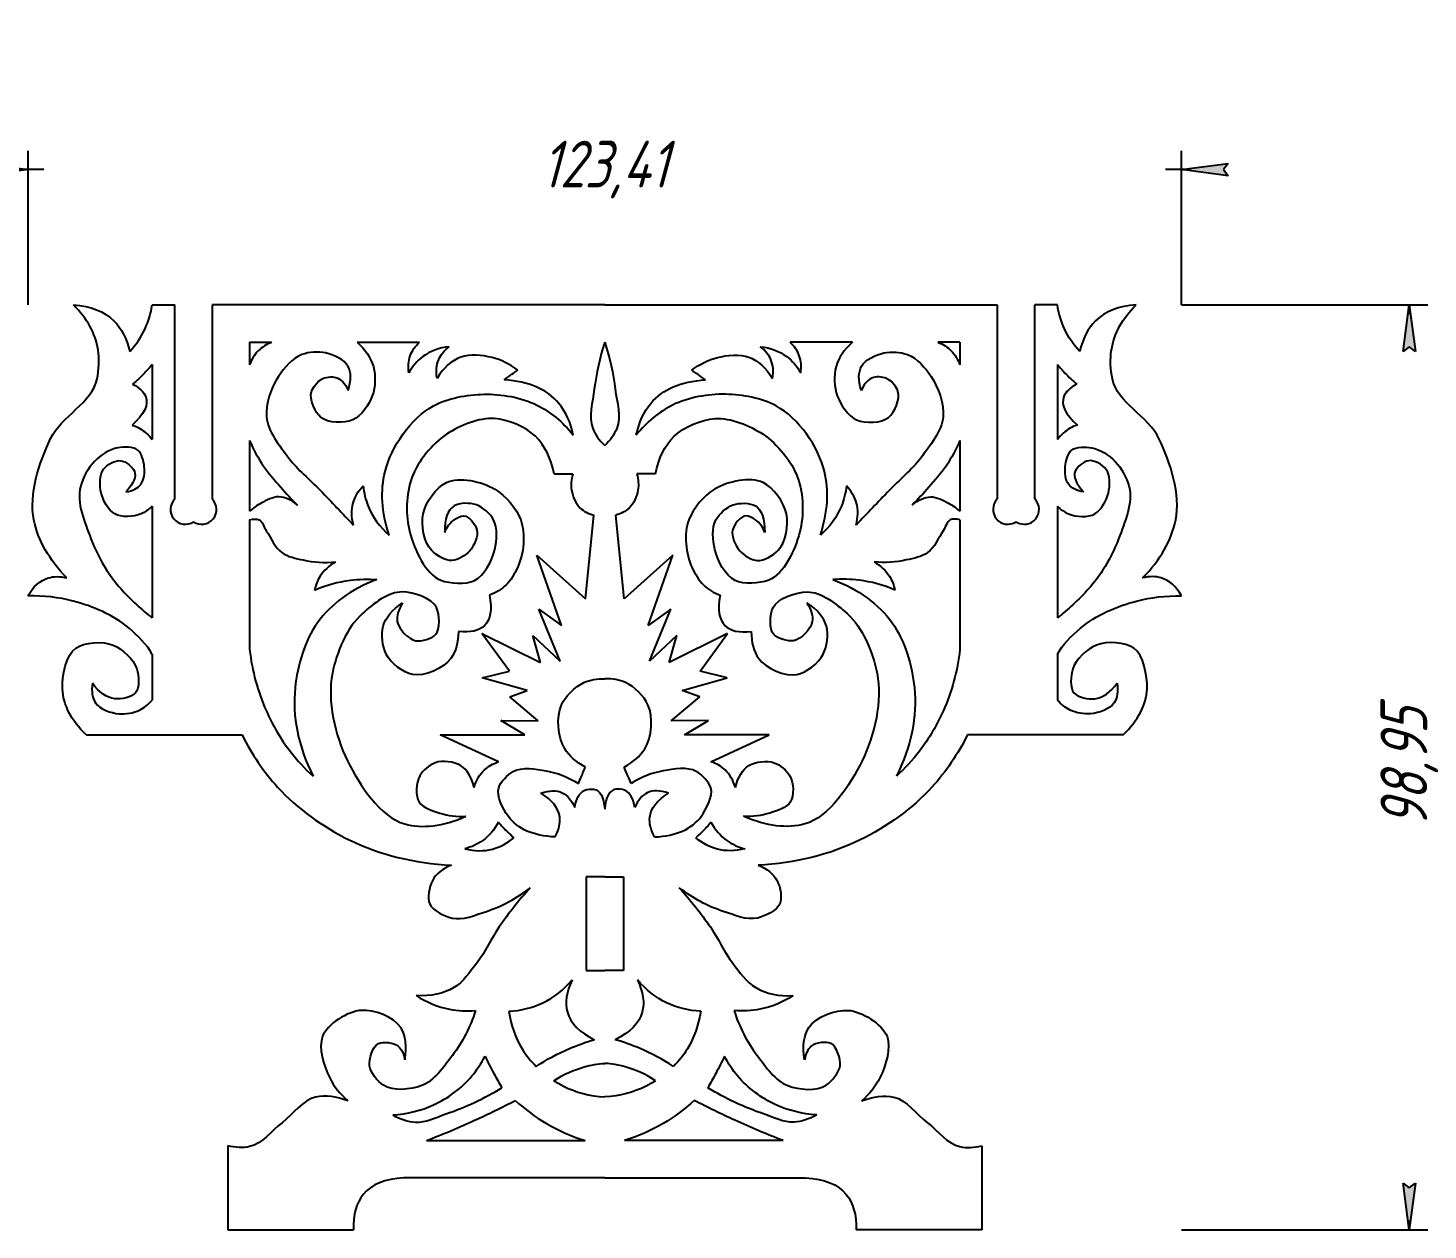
# Model space of a CAD drawing. Header units: millimetres. Extents: x -69 to 344, y -299 to 145.
# Drawn here: x 21 to 170.8, y -231.6 to -103 of the extents above; entities that cross this region are included whole.
import ezdxf

# ---------------------------------------------------------------- set-up
doc = ezdxf.new("R2010")
doc.units = ezdxf.units.MM
doc.linetypes.add('K5LT32768', pattern=[0])
doc.linetypes.add('K5LT_THIN', pattern=[0])
doc.styles.add('KDIMTEXTSTYLE', font='GOST_AU.SHX', dxfattribs={"width": 0.96, "oblique": 15, "height": 5})
doc.dimstyles.new('KDIMSTYLE (1.00)', dxfattribs={"dimtxt": 5, "dimasz": 1, "dimexe": 2, "dimexo": 0, "dimgap": 1, "dimtad": 1, "dimtxsty": 'KDIMTEXTSTYLE', "dimsah": 1, "dimcen": 0, "dimdle": 1, "dimadec": 0, "dimazin": 0, "dimtfac": 0.667, "dimtmove": 0, "dimatfit": 3, "dimfxl": 1, "dimtvp": 1, "dimtolj": 1, "dimtzin": 0, "dimarcsym": 0})

# ---------------------------------------------------------------- blocks, each defined once
blk = doc.blocks.new('KDIMARROW_01')
blk.add_hatch(color=0).paths.add_polyline_path([(0, 0), (-5, 0.66), (-4.5, 0), (-5, -0.66)])
at = {"color": 0, "linetype": 'K5LT_THIN'}
for p, q in [((-4.5, 0), (-5, 0.66)), ((-5, 0.66), (0, 0)), ((0, 0), (-5, -0.66)), ((-5, -0.66), (-4.5, 0)), ((0, 0), (-1, 0))]:
    blk.add_line(p, q, dxfattribs=at)

msp = doc.modelspace()

# ---------------------------------------------------------------- linework, layer by layer
at = {"color": 30, "linetype": 'K5LT32768', "true_color": 0xff8000}
for p, q in [((34.304, -132.608), (36.723, -132.608)), ((36.723, -153.363), (36.723, -132.608)), ((82.723, -132.608), (40.723, -132.608)), ((40.723, -132.608), (40.723, -153.363)), ((82.723, -132.608), (124.723, -132.608)), ((124.723, -132.608), (124.723, -153.363)), ((128.723, -153.363), (128.723, -132.608)), ((131.143, -132.608), (128.723, -132.608)), ((44.723, -136.608), (44.723, -139.033)), ((44.723, -136.608), (47.079, -136.608)), ((56.219, -136.608), (62.9, -136.608)), ((109.228, -136.608), (102.546, -136.608)), ((120.723, -136.608), (118.368, -136.608)), ((120.723, -136.608), (120.723, -139.033)), ((34.304, -138.977), (34.304, -147.004)), ((131.143, -138.977), (131.143, -147.004)), ((44.723, -147.118), (44.723, -154.685)), ((120.723, -147.118), (120.723, -154.685)), ((77.295, -150.689), (79.295, -150.69)), ((88.152, -150.689), (86.152, -150.69)), ((34.304, -154.147), (34.304, -166.077)), ((131.143, -154.147), (131.143, -166.077)), ((44.723, -155.608), (44.723, -169.458)), ((80.647, -164.045), (81.538, -155.089)), ((84.8, -164.045), (83.909, -155.089)), ((120.723, -155.608), (120.723, -169.458)), ((78.085, -166.918), (75.439, -159.369)), ((75.439, -159.369), (80.647, -164.045)), ((90.008, -159.369), (84.8, -164.045)), ((87.362, -166.918), (90.008, -159.369)), ((77.935, -170.711), (75.653, -165.162)), ((75.653, -165.162), (78.085, -166.918)), ((89.794, -165.162), (87.362, -166.918)), ((87.512, -170.711), (89.794, -165.162)), ((72.526, -171.779), (69.577, -167.741)), ((69.577, -167.741), (75.848, -170.852)), ((95.87, -167.741), (89.599, -170.852)), ((92.921, -171.779), (95.87, -167.741)), ((75.848, -170.852), (75.025, -167.967)), ((75.025, -167.967), (77.935, -170.711)), ((90.422, -167.967), (87.512, -170.711)), ((89.599, -170.852), (90.422, -167.967)), ((34.304, -170.016), (34.304, -174.875)), ((131.143, -170.016), (131.143, -174.875)), ((69.617, -172.514), (72.526, -171.779)), ((95.829, -172.514), (92.921, -171.779)), ((74.432, -173.863), (69.617, -172.514)), ((91.015, -173.863), (95.829, -172.514)), ((72.549, -174.538), (74.432, -173.863)), ((75.615, -177.107), (72.549, -174.538)), ((89.832, -177.107), (92.898, -174.538)), ((92.898, -174.538), (91.015, -173.863)), ((74.177, -178.608), (71.615, -177.047)), ((71.615, -177.047), (75.615, -177.107)), ((93.832, -177.047), (89.832, -177.107)), ((91.27, -178.608), (93.832, -177.047)), ((27.256, -178.608), (43.914, -178.608)), ((71.365, -181.49), (65.126, -178.608)), ((65.126, -178.608), (74.177, -178.608)), ((100.321, -178.608), (91.27, -178.608)), ((94.082, -181.49), (100.321, -178.608)), ((138.191, -178.608), (121.533, -178.608)), ((82.723, -193.795), (80.723, -193.795)), ((80.723, -193.795), (80.723, -203.795)), ((82.723, -193.795), (84.723, -193.795)), ((84.723, -193.795), (84.723, -203.795)), ((80.723, -203.795), (82.723, -203.795)), ((84.723, -203.795), (82.723, -203.795)), ((42.391, -222.556), (42.391, -231.556)), ((63.645, -221.993), (80.611, -221.993)), ((101.802, -221.993), (84.836, -221.993)), ((123.056, -222.556), (123.056, -231.556)), ((82.723, -225.993), (61.238, -225.993)), ((82.723, -225.993), (104.209, -225.993)), ((42.391, -231.556), (55.833, -231.556)), ((123.056, -231.556), (109.614, -231.556))]:
    msp.add_line(p, q, dxfattribs=at)
for centre, start, end in [((37.846, -154.486), 135, 303.5549), ((39.601, -154.486), 236.4451, 45), ((125.846, -154.486), 135, 303.5549), ((127.601, -154.486), 236.4451, 45)]:
    msp.add_arc(centre, 1.588, start, end, dxfattribs=at)
for points, knots in [([(25.182, -161.812), (23.264, -159.862), (22.084, -157.794), (21.644, -155.608), (21.094, -152.885), (22.195, -149.498), (23.438, -146.89), (24.566, -144.525), (27.886, -143.062), (28.412, -140.532), (28.616, -139.551), (28.676, -138.4), (28.515, -137.404), (28.233, -135.662), (27.358, -134.067), (25.88, -132.608)], [0, 0, 0, 0, 1, 1, 1, 2, 2, 2, 3, 3, 3, 4, 4, 4, 5, 5, 5, 5]), ([(25.88, -132.608), (27.732, -132.73), (29.176, -133.303), (30.212, -134.327), (31.03, -135.135), (31.594, -136.223), (31.904, -137.591)], [0, 0, 0, 0, 1, 1, 1, 2, 2, 2, 2]), ([(31.904, -137.591), (32.587, -136.849), (33.131, -136.04), (33.537, -135.167), (33.909, -134.369), (34.164, -133.516), (34.304, -132.608)], [0, 0, 0, 0, 1, 1, 1, 2, 2, 2, 2]), ([(133.543, -137.591), (132.86, -136.849), (132.316, -136.04), (131.909, -135.167), (131.538, -134.369), (131.283, -133.516), (131.143, -132.608)], [0, 0, 0, 0, 1, 1, 1, 2, 2, 2, 2]), ([(139.567, -132.608), (137.715, -132.73), (136.271, -133.303), (135.235, -134.327), (134.417, -135.135), (133.853, -136.223), (133.543, -137.591)], [0, 0, 0, 0, 1, 1, 1, 2, 2, 2, 2]), ([(140.265, -161.812), (142.183, -159.862), (143.363, -157.794), (143.803, -155.608), (144.353, -152.885), (143.252, -149.498), (142.009, -146.89), (140.881, -144.525), (137.561, -143.062), (137.035, -140.532), (136.831, -139.551), (136.771, -138.4), (136.932, -137.404), (137.214, -135.662), (138.089, -134.067), (139.567, -132.608)], [0, 0, 0, 0, 1, 1, 1, 2, 2, 2, 3, 3, 3, 4, 4, 4, 5, 5, 5, 5]), ([(47.079, -136.608), (46.517, -136.826), (46.042, -137.13), (45.654, -137.52), (45.248, -137.929), (44.937, -138.434), (44.723, -139.033)], [0, 0, 0, 0, 1, 1, 1, 2, 2, 2, 2]), ([(55.269, -141.763), (55.618, -140.689), (55.609, -139.821), (55.243, -139.16), (54.852, -138.455), (53.714, -137.941), (52.85, -137.75), (52.064, -137.576), (51.074, -137.645), (50.329, -137.921), (49.312, -138.297), (48.426, -139.35), (47.808, -140.271), (47.001, -141.475), (46.412, -143.205), (46.526, -144.587), (46.653, -146.125), (47.934, -147.66), (48.919, -148.989), (49.869, -150.271), (51.175, -151.29), (52.295, -152.45), (53.484, -153.682), (54.666, -154.921), (55.841, -156.167)], [0, 0, 0, 0, 1, 1, 1, 2, 2, 2, 3, 3, 3, 4, 4, 4, 5, 5, 5, 6, 6, 6, 7, 7, 7, 8, 8, 8, 8]), ([(56.219, -136.608), (57.115, -137.387), (57.699, -138.255), (57.97, -139.211), (58.239, -140.162), (58.187, -141.399), (57.851, -142.327), (57.493, -143.313), (56.667, -144.514), (55.774, -144.909), (54.851, -145.317), (53.097, -145.26), (52.361, -144.642), (51.729, -144.111), (51.085, -142.704), (51.352, -141.882), (51.504, -141.415), (51.939, -140.826), (52.391, -140.576), (52.82, -140.339), (53.513, -140.231), (53.963, -140.369), (54.506, -140.534), (54.941, -140.999), (55.269, -141.763)], [0, 0, 0, 0, 1, 1, 1, 2, 2, 2, 3, 3, 3, 4, 4, 4, 5, 5, 5, 6, 6, 6, 7, 7, 7, 8, 8, 8, 8]), ([(61.763, -139.875), (61.66, -139.211), (61.709, -138.601), (61.911, -138.045), (62.103, -137.517), (62.433, -137.038), (62.9, -136.608)], [0, 0, 0, 0, 1, 1, 1, 2, 2, 2, 2]), ([(66.091, -137.081), (64.977, -137.199), (64.029, -137.554), (63.247, -138.144), (62.659, -138.588), (62.164, -139.165), (61.763, -139.875)], [0, 0, 0, 0, 1, 1, 1, 2, 2, 2, 2]), ([(64.78, -140.469), (64.643, -139.722), (64.701, -139.054), (64.953, -138.466), (65.178, -137.941), (65.557, -137.48), (66.091, -137.081)], [0, 0, 0, 0, 1, 1, 1, 2, 2, 2, 2]), ([(82.723, -136.608), (82.183, -138.263), (81.81, -139.939), (81.604, -141.637), (81.436, -143.018), (80.93, -144.593), (81.433, -145.825), (81.702, -146.484), (82.132, -147.097), (82.723, -147.662)], [0, 0, 0, 0, 1, 1, 1, 2, 2, 2, 3, 3, 3, 3]), ([(82.723, -136.608), (83.264, -138.263), (83.637, -139.939), (83.843, -141.637), (84.011, -143.018), (84.517, -144.593), (84.014, -145.825), (83.745, -146.484), (83.314, -147.097), (82.723, -147.662)], [0, 0, 0, 0, 1, 1, 1, 2, 2, 2, 3, 3, 3, 3]), ([(100.667, -140.469), (100.804, -139.722), (100.746, -139.054), (100.494, -138.466), (100.269, -137.941), (99.89, -137.48), (99.356, -137.081)], [0, 0, 0, 0, 1, 1, 1, 2, 2, 2, 2]), ([(99.356, -137.081), (100.47, -137.199), (101.418, -137.554), (102.2, -138.144), (102.788, -138.588), (103.283, -139.165), (103.684, -139.875)], [0, 0, 0, 0, 1, 1, 1, 2, 2, 2, 2]), ([(103.684, -139.875), (103.787, -139.211), (103.738, -138.601), (103.536, -138.045), (103.344, -137.517), (103.014, -137.038), (102.546, -136.608)], [0, 0, 0, 0, 1, 1, 1, 2, 2, 2, 2]), ([(109.228, -136.608), (108.332, -137.387), (107.748, -138.255), (107.477, -139.211), (107.208, -140.162), (107.26, -141.399), (107.596, -142.327), (107.953, -143.313), (108.78, -144.514), (109.673, -144.909), (110.596, -145.317), (112.35, -145.26), (113.086, -144.642), (113.718, -144.111), (114.362, -142.704), (114.095, -141.882), (113.943, -141.415), (113.508, -140.826), (113.056, -140.576), (112.627, -140.339), (111.934, -140.231), (111.484, -140.369), (110.941, -140.534), (110.506, -140.999), (110.178, -141.763)], [0, 0, 0, 0, 1, 1, 1, 2, 2, 2, 3, 3, 3, 4, 4, 4, 5, 5, 5, 6, 6, 6, 7, 7, 7, 8, 8, 8, 8]), ([(110.178, -141.763), (109.829, -140.689), (109.838, -139.821), (110.204, -139.16), (110.595, -138.455), (111.733, -137.941), (112.597, -137.75), (113.383, -137.576), (114.373, -137.645), (115.118, -137.921), (116.135, -138.297), (117.021, -139.35), (117.639, -140.271), (118.446, -141.475), (119.035, -143.205), (118.921, -144.587), (118.794, -146.125), (117.513, -147.66), (116.528, -148.989), (115.578, -150.271), (114.272, -151.29), (113.152, -152.45), (111.963, -153.682), (110.781, -154.921), (109.606, -156.167)], [0, 0, 0, 0, 1, 1, 1, 2, 2, 2, 3, 3, 3, 4, 4, 4, 5, 5, 5, 6, 6, 6, 7, 7, 7, 8, 8, 8, 8]), ([(118.368, -136.608), (118.93, -136.826), (119.405, -137.13), (119.792, -137.52), (120.199, -137.929), (120.51, -138.434), (120.723, -139.033)], [0, 0, 0, 0, 1, 1, 1, 2, 2, 2, 2]), ([(34.304, -138.977), (34.044, -139.295), (33.772, -139.602), (33.488, -139.897), (33.086, -140.316), (32.661, -140.711), (32.212, -141.084)], [0, 0, 0, 0, 1, 1, 1, 2, 2, 2, 2]), ([(73.41, -139.579), (72.544, -138.928), (71.629, -138.483), (70.665, -138.243), (69.611, -137.981), (68.3, -137.836), (67.327, -138.194), (66.332, -138.56), (65.483, -139.319), (64.78, -140.469)], [0, 0, 0, 0, 1, 1, 1, 2, 2, 2, 3, 3, 3, 3]), ([(92.037, -139.579), (92.903, -138.928), (93.818, -138.483), (94.782, -138.243), (95.836, -137.981), (97.147, -137.836), (98.12, -138.194), (99.115, -138.56), (99.964, -139.319), (100.667, -140.469)], [0, 0, 0, 0, 1, 1, 1, 2, 2, 2, 3, 3, 3, 3]), ([(131.143, -138.977), (131.403, -139.295), (131.675, -139.602), (131.959, -139.897), (132.361, -140.316), (132.786, -140.711), (133.235, -141.084)], [0, 0, 0, 0, 1, 1, 1, 2, 2, 2, 2]), ([(79.349, -146.529), (79.066, -145.169), (78.553, -144.044), (77.811, -143.153), (76.536, -141.622), (74.585, -140.781), (71.957, -140.632)], [0, 0, 0, 0, 1, 1, 1, 2, 2, 2, 2]), ([(86.098, -146.529), (86.381, -145.169), (86.894, -144.044), (87.636, -143.153), (88.911, -141.622), (90.862, -140.781), (93.49, -140.632)], [0, 0, 0, 0, 1, 1, 1, 2, 2, 2, 2]), ([(32.212, -141.084), (32.947, -141.48), (33.411, -141.925), (33.607, -142.419), (33.95, -143.286), (33.465, -144.305), (32.153, -145.476)], [0, 0, 0, 0, 1, 1, 1, 2, 2, 2, 2]), ([(59.648, -157.223), (58.851, -154.761), (58.71, -152.493), (59.223, -150.417), (59.878, -147.766), (61.993, -144.714), (64.393, -143.409), (65.916, -142.581), (67.978, -142.203), (69.778, -142.17), (71.667, -142.136), (73.782, -142.487), (75.461, -143.324), (76.92, -144.051), (78.216, -145.119), (79.349, -146.529)], [0, 0, 0, 0, 1, 1, 1, 2, 2, 2, 3, 3, 3, 4, 4, 4, 5, 5, 5, 5]), ([(105.799, -157.223), (106.596, -154.761), (106.737, -152.493), (106.224, -150.417), (105.569, -147.766), (103.454, -144.714), (101.054, -143.409), (99.531, -142.581), (97.469, -142.203), (95.669, -142.17), (93.78, -142.136), (91.665, -142.487), (89.986, -143.324), (88.527, -144.051), (87.231, -145.119), (86.098, -146.529)], [0, 0, 0, 0, 1, 1, 1, 2, 2, 2, 3, 3, 3, 4, 4, 4, 5, 5, 5, 5]), ([(133.235, -141.084), (132.5, -141.48), (132.035, -141.925), (131.84, -142.419), (131.497, -143.286), (131.982, -144.305), (133.294, -145.476)], [0, 0, 0, 0, 1, 1, 1, 2, 2, 2, 2]), ([(77.295, -150.689), (76.974, -148.985), (76.31, -147.643), (75.301, -146.665), (74.229, -145.626), (72.405, -144.88), (70.921, -144.778), (69.242, -144.662), (67.223, -145.49), (65.793, -146.451), (64.221, -147.508), (62.74, -149.321), (62.089, -151.081), (61.444, -152.826), (61.386, -155.153), (61.876, -156.956), (62.381, -158.819), (63.505, -161.405), (65.188, -162.049), (66.184, -162.43), (67.843, -162.555), (68.784, -162.084), (69.821, -161.566), (70.665, -159.996), (70.956, -158.772), (71.189, -157.794), (71.293, -156.461), (70.826, -155.608), (70.467, -154.953), (69.709, -154.248), (68.998, -154.001), (68.3, -153.758), (67.172, -153.756), (66.612, -154.108), (65.904, -154.552), (65.572, -155.502), (65.615, -156.956)], [0, 0, 0, 0, 1, 1, 1, 2, 2, 2, 3, 3, 3, 4, 4, 4, 5, 5, 5, 6, 6, 6, 7, 7, 7, 8, 8, 8, 9, 9, 9, 10, 10, 10, 11, 11, 11, 12, 12, 12, 12]), ([(88.152, -150.689), (88.472, -148.985), (89.137, -147.643), (90.146, -146.665), (91.218, -145.626), (93.042, -144.88), (94.526, -144.778), (96.205, -144.662), (98.224, -145.49), (99.654, -146.451), (101.226, -147.508), (102.707, -149.321), (103.357, -151.081), (104.003, -152.826), (104.06, -155.153), (103.571, -156.956), (103.066, -158.819), (101.942, -161.405), (100.259, -162.049), (99.263, -162.43), (97.604, -162.555), (96.663, -162.084), (95.626, -161.566), (94.782, -159.996), (94.491, -158.772), (94.258, -157.794), (94.154, -156.461), (94.621, -155.608), (94.98, -154.953), (95.738, -154.248), (96.449, -154.001), (97.147, -153.758), (98.275, -153.756), (98.835, -154.108), (99.543, -154.552), (99.875, -155.502), (99.832, -156.956)], [0, 0, 0, 0, 1, 1, 1, 2, 2, 2, 3, 3, 3, 4, 4, 4, 5, 5, 5, 6, 6, 6, 7, 7, 7, 8, 8, 8, 9, 9, 9, 10, 10, 10, 11, 11, 11, 12, 12, 12, 12]), ([(32.153, -145.476), (32.802, -145.636), (33.23, -145.963), (33.666, -146.337), (33.898, -146.535), (34.111, -146.757), (34.304, -147.004)], [0, 0, 0, 0, 1, 1, 1, 2, 2, 2, 2]), ([(133.294, -145.476), (132.644, -145.636), (132.217, -145.963), (131.781, -146.337), (131.549, -146.535), (131.336, -146.757), (131.143, -147.004)], [0, 0, 0, 0, 1, 1, 1, 2, 2, 2, 2]), ([(31.495, -152.606), (32.227, -152.492), (32.758, -152.226), (33.09, -151.809), (33.45, -151.354), (33.52, -150.522), (33.461, -149.904), (33.403, -149.303), (33.183, -148.495), (32.768, -148.149), (32.293, -147.751), (31.294, -147.793), (30.617, -147.901), (29.713, -148.047), (28.774, -148.7), (28.119, -149.36), (27.423, -150.062), (26.885, -151.12), (26.635, -152.056), (26.174, -153.782), (27.09, -155.864), (27.748, -157.62), (28.189, -158.793), (28.773, -159.954), (29.455, -161.008), (30.331, -162.361), (31.454, -163.594), (32.645, -164.692), (33.173, -165.179), (33.726, -165.641), (34.304, -166.077)], [0, 0, 0, 0, 1, 1, 1, 2, 2, 2, 3, 3, 3, 4, 4, 4, 5, 5, 5, 6, 6, 6, 7, 7, 7, 8, 8, 8, 9, 9, 9, 10, 10, 10, 10]), ([(44.723, -147.118), (45.139, -148.083), (45.636, -148.993), (46.215, -149.848), (46.756, -150.648), (47.418, -151.372), (48.055, -152.103), (48.629, -152.763), (49.222, -153.406), (49.835, -154.032)], [0, 0, 0, 0, 1, 1, 1, 2, 2, 2, 3, 3, 3, 3]), ([(120.723, -147.118), (120.308, -148.083), (119.811, -148.993), (119.232, -149.848), (118.691, -150.648), (118.029, -151.372), (117.392, -152.103), (116.818, -152.763), (116.225, -153.406), (115.612, -154.032)], [0, 0, 0, 0, 1, 1, 1, 2, 2, 2, 3, 3, 3, 3]), ([(133.952, -152.606), (133.22, -152.492), (132.689, -152.226), (132.357, -151.809), (131.997, -151.354), (131.927, -150.522), (131.986, -149.904), (132.044, -149.303), (132.264, -148.495), (132.679, -148.149), (133.154, -147.751), (134.153, -147.793), (134.83, -147.901), (135.734, -148.047), (136.673, -148.7), (137.328, -149.36), (138.024, -150.062), (138.562, -151.12), (138.811, -152.056), (139.272, -153.782), (138.357, -155.864), (137.699, -157.62), (137.258, -158.793), (136.674, -159.954), (135.992, -161.008), (135.116, -162.361), (133.993, -163.594), (132.802, -164.692), (132.274, -165.179), (131.721, -165.641), (131.143, -166.077)], [0, 0, 0, 0, 1, 1, 1, 2, 2, 2, 3, 3, 3, 4, 4, 4, 5, 5, 5, 6, 6, 6, 7, 7, 7, 8, 8, 8, 9, 9, 9, 10, 10, 10, 10]), ([(34.304, -154.147), (33.939, -154.504), (33.542, -154.778), (33.119, -154.956), (32.288, -155.308), (31.02, -155.362), (30.299, -154.956), (29.62, -154.575), (29.04, -153.546), (28.846, -152.734), (28.658, -151.947), (28.634, -150.759), (29.102, -150.171), (29.474, -149.704), (30.365, -149.196), (30.94, -149.273), (31.454, -149.342), (32.217, -149.929), (32.393, -150.384), (32.623, -150.98), (32.324, -151.721), (31.495, -152.606)], [0, 0, 0, 0, 1, 1, 1, 2, 2, 2, 3, 3, 3, 4, 4, 4, 5, 5, 5, 6, 6, 6, 7, 7, 7, 7]), ([(131.143, -154.147), (131.508, -154.504), (131.905, -154.778), (132.328, -154.956), (133.159, -155.308), (134.427, -155.362), (135.148, -154.956), (135.827, -154.575), (136.407, -153.546), (136.601, -152.734), (136.789, -151.947), (136.813, -150.759), (136.345, -150.171), (135.973, -149.704), (135.082, -149.196), (134.507, -149.273), (133.993, -149.342), (133.23, -149.929), (133.054, -150.384), (132.824, -150.98), (133.123, -151.721), (133.952, -152.606)], [0, 0, 0, 0, 1, 1, 1, 2, 2, 2, 3, 3, 3, 4, 4, 4, 5, 5, 5, 6, 6, 6, 7, 7, 7, 7]), ([(65.615, -156.956), (65.825, -156.366), (66.148, -155.917), (66.582, -155.608), (66.877, -155.399), (67.306, -155.173), (67.621, -155.176), (68.203, -155.18), (68.899, -156.114), (69.045, -156.689), (69.211, -157.341), (68.756, -158.362), (68.274, -158.915), (67.836, -159.417), (67.035, -159.914), (66.404, -159.953), (65.672, -160), (64.707, -159.39), (64.179, -158.856), (63.33, -157.996), (63.053, -156.152), (63.288, -154.968), (63.535, -153.728), (64.707, -152.153), (65.781, -151.615), (67.129, -150.94), (69.577, -151.485), (70.974, -152.327), (72.117, -153.016), (73.278, -154.363), (73.734, -155.608), (74.279, -157.098), (74.073, -159.215), (73.378, -160.725), (73.079, -161.374), (72.68, -162.068), (72.161, -162.565), (71.669, -163.036), (71.076, -163.402), (70.381, -163.663)], [0, 0, 0, 0, 1, 1, 1, 2, 2, 2, 3, 3, 3, 4, 4, 4, 5, 5, 5, 6, 6, 6, 7, 7, 7, 8, 8, 8, 9, 9, 9, 10, 10, 10, 11, 11, 11, 12, 12, 12, 13, 13, 13, 13]), ([(79.295, -150.69), (79.123, -151.292), (79.082, -151.869), (79.173, -152.421), (79.284, -153.098), (79.61, -153.875), (80.1, -154.338), (80.474, -154.69), (80.953, -154.941), (81.538, -155.089)], [0, 0, 0, 0, 1, 1, 1, 2, 2, 2, 3, 3, 3, 3]), ([(86.152, -150.69), (86.324, -151.292), (86.365, -151.869), (86.274, -152.421), (86.163, -153.098), (85.837, -153.875), (85.347, -154.338), (84.973, -154.69), (84.494, -154.941), (83.909, -155.089)], [0, 0, 0, 0, 1, 1, 1, 2, 2, 2, 3, 3, 3, 3]), ([(99.832, -156.956), (99.622, -156.366), (99.299, -155.917), (98.865, -155.608), (98.57, -155.399), (98.141, -155.173), (97.826, -155.176), (97.244, -155.18), (96.548, -156.114), (96.402, -156.689), (96.236, -157.341), (96.691, -158.362), (97.173, -158.915), (97.611, -159.417), (98.412, -159.914), (99.043, -159.953), (99.775, -160), (100.74, -159.39), (101.268, -158.856), (102.117, -157.996), (102.394, -156.152), (102.159, -154.968), (101.912, -153.728), (100.74, -152.153), (99.666, -151.615), (98.318, -150.94), (95.87, -151.485), (94.473, -152.327), (93.33, -153.016), (92.169, -154.363), (91.713, -155.608), (91.168, -157.098), (91.374, -159.215), (92.069, -160.725), (92.368, -161.374), (92.767, -162.068), (93.286, -162.565), (93.778, -163.036), (94.371, -163.402), (95.066, -163.663)], [0, 0, 0, 0, 1, 1, 1, 2, 2, 2, 3, 3, 3, 4, 4, 4, 5, 5, 5, 6, 6, 6, 7, 7, 7, 8, 8, 8, 9, 9, 9, 10, 10, 10, 11, 11, 11, 12, 12, 12, 13, 13, 13, 13]), ([(55.841, -156.167), (55.615, -155.325), (55.601, -154.537), (55.802, -153.805), (55.983, -153.142), (56.339, -152.525), (56.87, -151.953)], [0, 0, 0, 0, 1, 1, 1, 2, 2, 2, 2]), ([(56.87, -151.953), (56.953, -152.721), (57.131, -153.445), (57.404, -154.125), (57.872, -155.287), (58.62, -156.32), (59.648, -157.223)], [0, 0, 0, 0, 1, 1, 1, 2, 2, 2, 2]), ([(108.577, -151.953), (108.494, -152.721), (108.316, -153.445), (108.043, -154.125), (107.575, -155.287), (106.827, -156.32), (105.799, -157.223)], [0, 0, 0, 0, 1, 1, 1, 2, 2, 2, 2]), ([(109.606, -156.167), (109.832, -155.325), (109.846, -154.537), (109.645, -153.805), (109.464, -153.142), (109.108, -152.525), (108.577, -151.953)], [0, 0, 0, 0, 1, 1, 1, 2, 2, 2, 2]), ([(49.835, -154.032), (49.183, -153.454), (48.52, -153.157), (47.847, -153.142), (47.223, -153.128), (46.533, -153.505), (45.948, -153.824), (45.513, -154.061), (45.105, -154.348), (44.723, -154.685)], [0, 0, 0, 0, 1, 1, 1, 2, 2, 2, 3, 3, 3, 3]), ([(115.612, -154.032), (116.264, -153.454), (116.927, -153.157), (117.6, -153.142), (118.224, -153.128), (118.914, -153.505), (119.499, -153.824), (119.933, -154.061), (120.342, -154.348), (120.723, -154.685)], [0, 0, 0, 0, 1, 1, 1, 2, 2, 2, 3, 3, 3, 3]), ([(44.723, -155.608), (45.137, -155.484), (45.482, -155.484), (45.76, -155.608), (46.128, -155.774), (46.253, -156.38), (46.508, -156.76), (47.042, -157.559), (47.432, -158.583), (48.181, -159.11), (48.807, -159.55), (49.683, -159.719), (50.46, -159.894), (51.576, -160.144), (52.728, -160.215), (53.915, -160.107)], [0, 0, 0, 0, 1, 1, 1, 2, 2, 2, 3, 3, 3, 4, 4, 4, 5, 5, 5, 5]), ([(120.723, -155.608), (120.31, -155.484), (119.965, -155.484), (119.687, -155.608), (119.319, -155.774), (119.194, -156.38), (118.939, -156.76), (118.405, -157.559), (118.015, -158.583), (117.266, -159.11), (116.64, -159.55), (115.764, -159.719), (114.987, -159.894), (113.871, -160.144), (112.719, -160.215), (111.532, -160.107)], [0, 0, 0, 0, 1, 1, 1, 2, 2, 2, 3, 3, 3, 4, 4, 4, 5, 5, 5, 5]), ([(53.915, -160.107), (53.209, -160.51), (52.661, -161.02), (52.271, -161.639), (51.993, -162.079), (51.795, -162.573), (51.677, -163.122)], [0, 0, 0, 0, 1, 1, 1, 2, 2, 2, 2]), ([(111.532, -160.107), (112.238, -160.51), (112.786, -161.02), (113.176, -161.639), (113.454, -162.079), (113.652, -162.573), (113.77, -163.122)], [0, 0, 0, 0, 1, 1, 1, 2, 2, 2, 2]), ([(21.016, -163.735), (21.594, -162.715), (22.316, -162.074), (23.182, -161.812), (23.78, -161.631), (24.446, -161.631), (25.182, -161.812)], [0, 0, 0, 0, 1, 1, 1, 2, 2, 2, 2]), ([(144.431, -163.735), (143.853, -162.715), (143.131, -162.074), (142.265, -161.812), (141.667, -161.631), (141.001, -161.631), (140.265, -161.812)], [0, 0, 0, 0, 1, 1, 1, 2, 2, 2, 2]), ([(58.324, -161.995), (55.558, -163.051), (53.445, -164.589), (51.984, -166.609), (50.617, -168.501), (49.84, -171.202), (49.598, -173.553), (49.28, -176.648), (49.921, -179.805), (51.521, -183.025)], [0, 0, 0, 0, 1, 1, 1, 2, 2, 2, 3, 3, 3, 3]), ([(51.677, -163.122), (52.925, -162.574), (54.201, -162.218), (55.505, -162.054), (56.431, -161.938), (57.37, -161.918), (58.324, -161.995)], [0, 0, 0, 0, 1, 1, 1, 2, 2, 2, 2]), ([(113.77, -163.122), (112.522, -162.574), (111.246, -162.218), (109.942, -162.054), (109.016, -161.938), (108.077, -161.918), (107.123, -161.995)], [0, 0, 0, 0, 1, 1, 1, 2, 2, 2, 2]), ([(107.123, -161.995), (109.889, -163.051), (112.002, -164.589), (113.463, -166.609), (114.83, -168.501), (115.607, -171.202), (115.849, -173.553), (116.167, -176.648), (115.526, -179.805), (113.926, -183.025)], [0, 0, 0, 0, 1, 1, 1, 2, 2, 2, 3, 3, 3, 3]), ([(34.304, -170.016), (33.763, -168.933), (32.761, -167.994), (31.827, -167.196), (30.173, -165.782), (27.959, -164.846), (25.845, -164.29), (24.3, -163.884), (22.69, -163.699), (21.016, -163.735)], [0, 0, 0, 0, 1, 1, 1, 2, 2, 2, 3, 3, 3, 3]), ([(61.092, -164.494), (60.624, -165.227), (60.436, -165.89), (60.529, -166.482), (60.656, -167.299), (61.715, -168.391), (62.517, -168.53), (63.136, -168.637), (64.215, -168.317), (64.624, -167.877), (65.163, -167.295), (65.067, -165.699), (64.713, -164.969), (64.225, -163.961), (62.261, -163.322), (61.063, -163.307), (59.611, -163.288), (57.932, -164.576), (56.79, -165.621), (55.112, -167.157), (54.022, -169.781), (53.585, -172.001), (53.004, -174.955), (53.847, -178.635), (55.193, -181.361), (56.487, -183.98), (58.709, -187.399), (61.318, -188.127), (63.205, -188.653), (65.389, -188.38), (67.87, -187.308)], [0, 0, 0, 0, 1, 1, 1, 2, 2, 2, 3, 3, 3, 4, 4, 4, 5, 5, 5, 6, 6, 6, 7, 7, 7, 8, 8, 8, 9, 9, 9, 10, 10, 10, 10]), ([(67.057, -167.55), (67.052, -168.74), (66.785, -169.7), (66.256, -170.429), (65.47, -171.512), (63.417, -172.398), (62.161, -172.15), (61.15, -171.95), (59.84, -170.932), (59.342, -169.954), (58.925, -169.137), (58.767, -167.868), (59.015, -166.986), (59.285, -166.028), (59.978, -165.197), (61.092, -164.494)], [0, 0, 0, 0, 1, 1, 1, 2, 2, 2, 3, 3, 3, 4, 4, 4, 5, 5, 5, 5]), ([(70.381, -163.663), (70.684, -165.206), (70.506, -166.294), (69.846, -166.927), (69.276, -167.474), (68.347, -167.682), (67.057, -167.55)], [0, 0, 0, 0, 1, 1, 1, 2, 2, 2, 2]), ([(95.066, -163.663), (94.763, -165.206), (94.941, -166.294), (95.6, -166.927), (96.171, -167.474), (97.1, -167.682), (98.39, -167.55)], [0, 0, 0, 0, 1, 1, 1, 2, 2, 2, 2]), ([(104.355, -164.494), (104.823, -165.227), (105.011, -165.89), (104.918, -166.482), (104.791, -167.299), (103.732, -168.391), (102.93, -168.53), (102.311, -168.637), (101.232, -168.317), (100.823, -167.877), (100.284, -167.295), (100.38, -165.699), (100.734, -164.969), (101.222, -163.961), (103.186, -163.322), (104.384, -163.307), (105.836, -163.288), (107.515, -164.576), (108.657, -165.621), (110.335, -167.157), (111.425, -169.781), (111.862, -172.001), (112.443, -174.955), (111.6, -178.635), (110.254, -181.361), (108.96, -183.98), (106.738, -187.399), (104.129, -188.127), (102.242, -188.653), (100.058, -188.38), (97.577, -187.308)], [0, 0, 0, 0, 1, 1, 1, 2, 2, 2, 3, 3, 3, 4, 4, 4, 5, 5, 5, 6, 6, 6, 7, 7, 7, 8, 8, 8, 9, 9, 9, 10, 10, 10, 10]), ([(98.39, -167.55), (98.395, -168.74), (98.662, -169.7), (99.191, -170.429), (99.977, -171.512), (102.03, -172.398), (103.286, -172.15), (104.297, -171.95), (105.607, -170.932), (106.105, -169.954), (106.522, -169.137), (106.68, -167.868), (106.432, -166.986), (106.162, -166.028), (105.469, -165.197), (104.355, -164.494)], [0, 0, 0, 0, 1, 1, 1, 2, 2, 2, 3, 3, 3, 4, 4, 4, 5, 5, 5, 5]), ([(131.143, -170.016), (131.684, -168.933), (132.686, -167.994), (133.62, -167.196), (135.274, -165.782), (137.488, -164.846), (139.602, -164.29), (141.147, -163.884), (142.757, -163.699), (144.431, -163.735)], [0, 0, 0, 0, 1, 1, 1, 2, 2, 2, 3, 3, 3, 3]), ([(27.256, -178.608), (25.631, -177.03), (24.781, -175.388), (24.708, -173.683), (24.648, -172.27), (25.089, -170.056), (26.124, -169.314), (27.027, -168.666), (28.995, -168.554), (30.123, -169.006), (31.127, -169.408), (32.325, -170.487), (32.646, -171.529), (32.879, -172.285), (32.982, -173.586), (32.523, -174.114), (32.115, -174.582), (30.999, -174.806), (30.308, -174.729), (29.431, -174.631), (28.631, -174.077), (27.908, -173.067)], [0, 0, 0, 0, 1, 1, 1, 2, 2, 2, 3, 3, 3, 4, 4, 4, 5, 5, 5, 6, 6, 6, 7, 7, 7, 7]), ([(138.191, -178.608), (139.816, -177.03), (140.666, -175.388), (140.739, -173.683), (140.799, -172.27), (140.358, -170.056), (139.323, -169.314), (138.42, -168.666), (136.452, -168.554), (135.324, -169.006), (134.32, -169.408), (133.122, -170.487), (132.801, -171.529), (132.568, -172.285), (132.465, -173.586), (132.924, -174.114), (133.332, -174.582), (134.448, -174.806), (135.139, -174.729), (136.016, -174.631), (136.816, -174.077), (137.539, -173.067)], [0, 0, 0, 0, 1, 1, 1, 2, 2, 2, 3, 3, 3, 4, 4, 4, 5, 5, 5, 6, 6, 6, 7, 7, 7, 7]), ([(44.723, -169.458), (44.996, -171.777), (45.588, -173.961), (46.5, -176.01), (47.178, -177.533), (48.045, -179.029), (49.064, -180.355), (49.798, -181.308), (50.617, -182.199), (51.521, -183.025)], [0, 0, 0, 0, 1, 1, 1, 2, 2, 2, 3, 3, 3, 3]), ([(120.723, -169.458), (120.451, -171.777), (119.859, -173.961), (118.947, -176.01), (118.269, -177.533), (117.402, -179.029), (116.383, -180.355), (115.649, -181.308), (114.83, -182.199), (113.926, -183.025)], [0, 0, 0, 0, 1, 1, 1, 2, 2, 2, 3, 3, 3, 3]), ([(27.908, -173.067), (27.782, -173.952), (27.892, -174.659), (28.238, -175.187), (28.685, -175.87), (29.88, -176.259), (30.759, -176.341), (31.461, -176.406), (32.308, -176.257), (32.938, -175.956), (33.418, -175.728), (33.908, -175.332), (34.304, -174.875)], [0, 0, 0, 0, 1, 1, 1, 2, 2, 2, 3, 3, 3, 4, 4, 4, 4]), ([(80.647, -182.037), (79.659, -181.512), (78.925, -180.861), (78.446, -180.084), (77.678, -178.84), (77.497, -176.683), (78.1, -175.385), (78.531, -174.456), (79.516, -173.454), (80.498, -173.011), (81.158, -172.714), (81.899, -172.574), (82.723, -172.591)], [0, 0, 0, 0, 1, 1, 1, 2, 2, 2, 3, 3, 3, 4, 4, 4, 4]), ([(84.8, -182.037), (85.788, -181.512), (86.522, -180.861), (87.001, -180.084), (87.769, -178.84), (87.95, -176.683), (87.347, -175.385), (86.916, -174.456), (85.931, -173.454), (84.949, -173.011), (84.289, -172.714), (83.548, -172.574), (82.723, -172.591)], [0, 0, 0, 0, 1, 1, 1, 2, 2, 2, 3, 3, 3, 4, 4, 4, 4]), ([(137.539, -173.067), (137.665, -173.952), (137.555, -174.659), (137.209, -175.187), (136.762, -175.87), (135.567, -176.259), (134.688, -176.341), (133.986, -176.406), (133.139, -176.257), (132.509, -175.956), (132.029, -175.728), (131.539, -175.332), (131.143, -174.875)], [0, 0, 0, 0, 1, 1, 1, 2, 2, 2, 3, 3, 3, 4, 4, 4, 4]), ([(43.914, -178.608), (44.957, -180.69), (46.228, -182.553), (47.726, -184.196), (49.829, -186.504), (52.591, -188.457), (55.382, -189.822), (58.69, -191.441), (62.334, -192.343), (66.314, -192.529)], [0, 0, 0, 0, 1, 1, 1, 2, 2, 2, 3, 3, 3, 3]), ([(121.533, -178.608), (120.489, -180.69), (119.219, -182.553), (117.721, -184.196), (115.618, -186.504), (112.856, -188.457), (110.065, -189.822), (106.757, -191.441), (103.113, -192.343), (99.133, -192.529)], [0, 0, 0, 0, 1, 1, 1, 2, 2, 2, 3, 3, 3, 3]), ([(68.749, -184.227), (68.48, -183.103), (67.995, -182.321), (67.294, -181.883), (66.604, -181.451), (65.379, -181.307), (64.594, -181.586), (63.967, -181.81), (63.252, -182.404), (62.932, -182.981), (62.517, -183.731), (62.44, -185.127), (62.873, -185.8), (63.254, -186.393), (64.295, -186.704), (65.069, -186.958), (65.949, -187.246), (66.882, -187.362), (67.87, -187.308)], [0, 0, 0, 0, 1, 1, 1, 2, 2, 2, 3, 3, 3, 4, 4, 4, 5, 5, 5, 6, 6, 6, 6]), ([(68.749, -184.227), (68.966, -183.456), (69.33, -182.832), (69.84, -182.355), (70.253, -181.97), (70.761, -181.682), (71.365, -181.49)], [0, 0, 0, 0, 1, 1, 1, 2, 2, 2, 2]), ([(77.407, -189.518), (75.064, -189.407), (73.399, -188.673), (72.412, -187.317), (71.831, -186.519), (71.109, -185.167), (71.374, -184.276), (71.567, -183.625), (72.307, -182.878), (72.931, -182.52), (73.872, -181.98), (75.329, -182.246), (76.468, -182.446), (77.658, -182.654), (78.803, -183.108), (79.905, -183.806)], [0, 0, 0, 0, 1, 1, 1, 2, 2, 2, 3, 3, 3, 4, 4, 4, 5, 5, 5, 5]), ([(88.04, -189.518), (90.383, -189.407), (92.048, -188.673), (93.035, -187.317), (93.616, -186.519), (94.338, -185.167), (94.073, -184.276), (93.88, -183.625), (93.14, -182.878), (92.516, -182.52), (91.575, -181.98), (90.118, -182.246), (88.979, -182.446), (87.789, -182.654), (86.644, -183.108), (85.542, -183.806)], [0, 0, 0, 0, 1, 1, 1, 2, 2, 2, 3, 3, 3, 4, 4, 4, 5, 5, 5, 5]), ([(96.698, -184.227), (96.481, -183.456), (96.117, -182.832), (95.607, -182.355), (95.194, -181.97), (94.686, -181.682), (94.082, -181.49)], [0, 0, 0, 0, 1, 1, 1, 2, 2, 2, 2]), ([(96.698, -184.227), (96.967, -183.103), (97.452, -182.321), (98.153, -181.883), (98.843, -181.451), (100.068, -181.307), (100.853, -181.586), (101.48, -181.81), (102.195, -182.404), (102.515, -182.981), (102.93, -183.731), (103.007, -185.127), (102.574, -185.8), (102.193, -186.393), (101.152, -186.704), (100.378, -186.958), (99.498, -187.246), (98.564, -187.362), (97.577, -187.308)], [0, 0, 0, 0, 1, 1, 1, 2, 2, 2, 3, 3, 3, 4, 4, 4, 5, 5, 5, 6, 6, 6, 6]), ([(75.899, -184.844), (76.798, -184.516), (77.557, -184.499), (78.174, -184.795), (78.736, -185.064), (79.181, -185.592), (79.509, -186.378)], [0, 0, 0, 0, 1, 1, 1, 2, 2, 2, 2]), ([(77.407, -189.518), (77.82, -188.754), (77.985, -188.045), (77.902, -187.392), (77.779, -186.421), (77.112, -185.572), (75.899, -184.844)], [0, 0, 0, 0, 1, 1, 1, 2, 2, 2, 2]), ([(79.509, -186.378), (79.656, -185.449), (79.993, -184.769), (80.597, -184.523), (80.867, -184.413), (81.279, -184.363), (81.551, -184.416), (82.24, -184.553), (82.631, -185.264), (82.723, -186.551)], [0, 0, 0, 0, 1, 1, 1, 2, 2, 2, 3, 3, 3, 3]), ([(85.938, -186.378), (85.791, -185.449), (85.454, -184.769), (84.85, -184.523), (84.58, -184.413), (84.167, -184.363), (83.896, -184.416), (83.207, -184.553), (82.816, -185.264), (82.723, -186.551)], [0, 0, 0, 0, 1, 1, 1, 2, 2, 2, 3, 3, 3, 3]), ([(89.548, -184.844), (88.649, -184.516), (87.89, -184.499), (87.273, -184.795), (86.711, -185.064), (86.266, -185.592), (85.938, -186.378)], [0, 0, 0, 0, 1, 1, 1, 2, 2, 2, 2]), ([(88.04, -189.518), (87.627, -188.754), (87.462, -188.045), (87.545, -187.392), (87.668, -186.421), (88.335, -185.572), (89.548, -184.844)], [0, 0, 0, 0, 1, 1, 1, 2, 2, 2, 2]), ([(71.36, -187.937), (70.917, -188.75), (70.353, -189.402), (69.668, -189.895), (69.107, -190.3), (68.464, -190.597), (67.74, -190.786)], [0, 0, 0, 0, 1, 1, 1, 2, 2, 2, 2]), ([(71.36, -187.937), (71.667, -188.312), (71.993, -188.668), (72.339, -189.005), (72.55, -189.21), (72.767, -189.408), (72.992, -189.599)], [0, 0, 0, 0, 1, 1, 1, 2, 2, 2, 2]), ([(94.087, -187.937), (93.78, -188.312), (93.454, -188.668), (93.108, -189.005), (92.897, -189.21), (92.68, -189.408), (92.455, -189.599)], [0, 0, 0, 0, 1, 1, 1, 2, 2, 2, 2]), ([(94.087, -187.937), (94.53, -188.75), (95.094, -189.402), (95.779, -189.895), (96.34, -190.3), (96.983, -190.597), (97.707, -190.786)], [0, 0, 0, 0, 1, 1, 1, 2, 2, 2, 2]), ([(67.74, -190.786), (68.791, -191.049), (69.78, -191.059), (70.707, -190.815), (71.516, -190.603), (72.277, -190.197), (72.992, -189.599)], [0, 0, 0, 0, 1, 1, 1, 2, 2, 2, 2]), ([(97.707, -190.786), (96.656, -191.049), (95.667, -191.059), (94.74, -190.815), (93.931, -190.603), (93.169, -190.197), (92.455, -189.599)], [0, 0, 0, 0, 1, 1, 1, 2, 2, 2, 2]), ([(66.314, -192.529), (65.342, -192.926), (64.665, -193.484), (64.284, -194.202), (63.921, -194.887), (63.716, -196.046), (63.999, -196.695), (64.318, -197.423), (65.536, -197.983), (66.385, -198.191), (67.512, -198.466), (68.882, -197.861), (70.053, -197.478), (71.725, -196.932), (73.292, -196.089), (74.753, -194.95)], [0, 0, 0, 0, 1, 1, 1, 2, 2, 2, 3, 3, 3, 4, 4, 4, 5, 5, 5, 5]), ([(99.133, -192.529), (100.105, -192.926), (100.782, -193.484), (101.163, -194.202), (101.526, -194.887), (101.731, -196.046), (101.448, -196.695), (101.129, -197.423), (99.911, -197.983), (99.062, -198.191), (97.935, -198.466), (96.565, -197.861), (95.394, -197.478), (93.722, -196.932), (92.155, -196.089), (90.694, -194.95)], [0, 0, 0, 0, 1, 1, 1, 2, 2, 2, 3, 3, 3, 4, 4, 4, 5, 5, 5, 5]), ([(74.753, -194.95), (73.548, -196.283), (72.437, -197.681), (71.422, -199.147), (70.558, -200.392), (69.97, -201.841), (69.036, -203.028), (68.302, -203.96), (67.559, -205.049), (66.579, -205.628), (65.451, -206.293), (64.11, -206.578), (62.555, -206.482)], [0, 0, 0, 0, 1, 1, 1, 2, 2, 2, 3, 3, 3, 4, 4, 4, 4]), ([(90.694, -194.95), (91.899, -196.283), (93.01, -197.681), (94.025, -199.147), (94.889, -200.392), (95.477, -201.841), (96.411, -203.028), (97.145, -203.96), (97.888, -205.049), (98.868, -205.628), (99.996, -206.293), (101.337, -206.578), (102.892, -206.482)], [0, 0, 0, 0, 1, 1, 1, 2, 2, 2, 3, 3, 3, 4, 4, 4, 4]), ([(72.461, -208.161), (73.786, -208.088), (75, -207.786), (76.102, -207.257), (77.271, -206.696), (78.316, -205.878), (79.235, -204.805)], [0, 0, 0, 0, 1, 1, 1, 2, 2, 2, 2]), ([(79.235, -204.805), (78.608, -206.108), (78.436, -207.262), (78.72, -208.267), (79.054, -209.453), (80.023, -210.431), (81.627, -211.202)], [0, 0, 0, 0, 1, 1, 1, 2, 2, 2, 2]), ([(86.212, -204.805), (86.839, -206.108), (87.011, -207.262), (86.727, -208.267), (86.393, -209.453), (85.424, -210.431), (83.82, -211.202)], [0, 0, 0, 0, 1, 1, 1, 2, 2, 2, 2]), ([(92.986, -208.161), (91.661, -208.088), (90.447, -207.786), (89.345, -207.257), (88.176, -206.696), (87.131, -205.878), (86.212, -204.805)], [0, 0, 0, 0, 1, 1, 1, 2, 2, 2, 2]), ([(62.555, -206.482), (63.687, -207.213), (64.874, -207.7), (66.116, -207.942), (67.013, -208.117), (67.939, -208.165), (68.893, -208.085)], [0, 0, 0, 0, 1, 1, 1, 2, 2, 2, 2]), ([(102.892, -206.482), (101.76, -207.213), (100.573, -207.7), (99.331, -207.942), (98.434, -208.117), (97.508, -208.165), (96.554, -208.085)], [0, 0, 0, 0, 1, 1, 1, 2, 2, 2, 2]), ([(61.347, -213.344), (61.587, -211.899), (61.434, -210.749), (60.889, -209.896), (60.17, -208.769), (58.022, -207.975), (56.681, -208.063), (55.223, -208.159), (53.038, -209.533), (52.527, -210.832), (52.065, -212.01), (52.639, -213.985), (53.297, -215.293), (53.753, -216.2), (54.402, -217.02), (55.245, -217.754)], [0, 0, 0, 0, 1, 1, 1, 2, 2, 2, 3, 3, 3, 4, 4, 4, 5, 5, 5, 5]), ([(68.893, -208.085), (68.318, -209.866), (67.494, -211.466), (66.424, -212.883), (65.51, -214.092), (64.469, -215.616), (63.142, -216.113), (61.96, -216.556), (60.058, -216.753), (59.04, -216.062), (58.411, -215.635), (57.648, -214.744), (57.553, -214.011), (57.455, -213.259), (57.909, -211.893), (58.527, -211.601), (59.032, -211.362), (60.147, -211.504), (60.629, -211.909), (60.994, -212.215), (61.233, -212.693), (61.347, -213.344)], [0, 0, 0, 0, 1, 1, 1, 2, 2, 2, 3, 3, 3, 4, 4, 4, 5, 5, 5, 6, 6, 6, 7, 7, 7, 7]), ([(72.461, -208.161), (72.691, -209.67), (73.166, -211.016), (73.886, -212.197), (74.285, -212.852), (74.795, -213.481), (75.374, -214.055)], [0, 0, 0, 0, 1, 1, 1, 2, 2, 2, 2]), ([(92.986, -208.161), (92.756, -209.67), (92.281, -211.016), (91.561, -212.197), (91.162, -212.852), (90.652, -213.481), (90.073, -214.055)], [0, 0, 0, 0, 1, 1, 1, 2, 2, 2, 2]), ([(96.554, -208.085), (97.129, -209.866), (97.952, -211.466), (99.023, -212.883), (99.937, -214.092), (100.978, -215.616), (102.305, -216.113), (103.487, -216.556), (105.389, -216.753), (106.407, -216.062), (107.036, -215.635), (107.799, -214.744), (107.894, -214.011), (107.992, -213.259), (107.538, -211.893), (106.92, -211.601), (106.415, -211.362), (105.3, -211.504), (104.818, -211.909), (104.453, -212.215), (104.214, -212.693), (104.1, -213.344)], [0, 0, 0, 0, 1, 1, 1, 2, 2, 2, 3, 3, 3, 4, 4, 4, 5, 5, 5, 6, 6, 6, 7, 7, 7, 7]), ([(104.1, -213.344), (103.86, -211.899), (104.013, -210.749), (104.558, -209.896), (105.277, -208.769), (107.425, -207.975), (108.766, -208.063), (110.224, -208.159), (112.409, -209.533), (112.92, -210.832), (113.382, -212.01), (112.808, -213.985), (112.15, -215.293), (111.694, -216.2), (111.044, -217.02), (110.202, -217.754)], [0, 0, 0, 0, 1, 1, 1, 2, 2, 2, 3, 3, 3, 4, 4, 4, 5, 5, 5, 5]), ([(75.374, -214.055), (76.518, -213.311), (77.709, -212.676), (78.948, -212.15), (79.817, -211.781), (80.71, -211.465), (81.627, -211.202)], [0, 0, 0, 0, 1, 1, 1, 2, 2, 2, 2]), ([(90.073, -214.055), (88.929, -213.311), (87.738, -212.676), (86.499, -212.15), (85.63, -211.781), (84.737, -211.465), (83.82, -211.202)], [0, 0, 0, 0, 1, 1, 1, 2, 2, 2, 2]), ([(60.045, -219.243), (61.622, -219.14), (63.079, -218.783), (64.414, -218.171), (65.938, -217.473), (67.428, -216.375), (68.515, -215.08), (69.05, -214.443), (69.517, -213.743), (69.916, -212.978)], [0, 0, 0, 0, 1, 1, 1, 2, 2, 2, 3, 3, 3, 3]), ([(69.916, -212.978), (70.21, -213.598), (70.519, -214.209), (70.843, -214.812), (71.121, -215.327), (71.409, -215.835), (71.709, -216.337)], [0, 0, 0, 0, 1, 1, 1, 2, 2, 2, 2]), ([(77.283, -215.589), (78.311, -214.913), (79.395, -214.42), (80.535, -214.108), (81.243, -213.914), (81.972, -213.79), (82.723, -213.737)], [0, 0, 0, 0, 1, 1, 1, 2, 2, 2, 2]), ([(88.164, -215.589), (87.136, -214.913), (86.052, -214.42), (84.912, -214.108), (84.204, -213.914), (83.475, -213.79), (82.723, -213.737)], [0, 0, 0, 0, 1, 1, 1, 2, 2, 2, 2]), ([(95.531, -212.978), (95.237, -213.598), (94.928, -214.209), (94.604, -214.812), (94.326, -215.327), (94.038, -215.835), (93.738, -216.337)], [0, 0, 0, 0, 1, 1, 1, 2, 2, 2, 2]), ([(105.402, -219.243), (103.825, -219.14), (102.368, -218.783), (101.033, -218.171), (99.509, -217.473), (98.019, -216.375), (96.932, -215.08), (96.397, -214.443), (95.93, -213.743), (95.531, -212.978)], [0, 0, 0, 0, 1, 1, 1, 2, 2, 2, 3, 3, 3, 3]), ([(77.283, -215.589), (77.62, -215.806), (77.963, -216.002), (78.307, -216.173), (79.631, -216.834), (81.104, -217.219), (82.723, -217.331)], [0, 0, 0, 0, 1, 1, 1, 2, 2, 2, 2]), ([(88.164, -215.589), (87.827, -215.806), (87.484, -216.002), (87.14, -216.173), (85.815, -216.834), (84.343, -217.219), (82.723, -217.331)], [0, 0, 0, 0, 1, 1, 1, 2, 2, 2, 2]), ([(55.245, -217.754), (53.995, -217.252), (52.844, -217.115), (51.792, -217.343), (50.428, -217.639), (49.407, -219.176), (48.203, -220.078), (47.05, -220.942), (46.065, -222.376), (44.723, -222.642), (43.999, -222.785), (43.222, -222.757), (42.391, -222.556)], [0, 0, 0, 0, 1, 1, 1, 2, 2, 2, 3, 3, 3, 4, 4, 4, 4]), ([(60.045, -219.243), (60.851, -219.713), (61.661, -219.974), (62.477, -220.026), (63.554, -220.095), (64.67, -219.497), (65.733, -219.14), (67.812, -218.441), (69.804, -217.507), (71.709, -216.337)], [0, 0, 0, 0, 1, 1, 1, 2, 2, 2, 3, 3, 3, 3]), ([(105.402, -219.243), (104.596, -219.713), (103.785, -219.974), (102.97, -220.026), (101.893, -220.095), (100.777, -219.497), (99.714, -219.14), (97.635, -218.441), (95.643, -217.507), (93.738, -216.337)], [0, 0, 0, 0, 1, 1, 1, 2, 2, 2, 3, 3, 3, 3]), ([(110.202, -217.754), (111.452, -217.252), (112.603, -217.115), (113.655, -217.343), (115.019, -217.639), (116.04, -219.176), (117.244, -220.078), (118.397, -220.942), (119.382, -222.376), (120.723, -222.642), (121.448, -222.785), (122.225, -222.757), (123.056, -222.556)], [0, 0, 0, 0, 1, 1, 1, 2, 2, 2, 3, 3, 3, 4, 4, 4, 4]), ([(63.645, -221.993), (65.387, -221.319), (67.107, -220.595), (68.803, -219.82), (70.27, -219.15), (71.719, -218.443), (73.151, -217.697)], [0, 0, 0, 0, 1, 1, 1, 2, 2, 2, 2]), ([(73.151, -217.697), (74.191, -218.648), (75.303, -219.473), (76.49, -220.17), (77.777, -220.927), (79.151, -221.535), (80.611, -221.993)], [0, 0, 0, 0, 1, 1, 1, 2, 2, 2, 2]), ([(92.295, -217.697), (91.256, -218.648), (90.144, -219.473), (88.957, -220.17), (87.67, -220.927), (86.296, -221.535), (84.836, -221.993)], [0, 0, 0, 0, 1, 1, 1, 2, 2, 2, 2]), ([(101.802, -221.993), (100.06, -221.319), (98.34, -220.595), (96.644, -219.82), (95.177, -219.15), (93.728, -218.443), (92.295, -217.697)], [0, 0, 0, 0, 1, 1, 1, 2, 2, 2, 2]), ([(61.238, -225.993), (59.225, -226.079), (57.773, -226.665), (56.884, -227.753), (56.137, -228.667), (55.787, -229.935), (55.833, -231.556)], [0, 0, 0, 0, 1, 1, 1, 2, 2, 2, 2]), ([(104.209, -225.993), (106.222, -226.079), (107.674, -226.665), (108.563, -227.753), (109.31, -228.667), (109.66, -229.935), (109.614, -231.556)], [0, 0, 0, 0, 1, 1, 1, 2, 2, 2, 2])]:
    msp.add_open_spline(points, degree=3, knots=knots, dxfattribs=at)
for points in [[(71.957, -140.632), (72.926, -139.93), (72.441, -140.281), (73.41, -139.579)], [(93.49, -140.632), (92.521, -139.93), (93.006, -140.281), (92.037, -139.579)], [(79.905, -183.806), (80.399, -182.627), (80.152, -183.216), (80.647, -182.037)], [(85.542, -183.806), (85.048, -182.627), (85.295, -183.216), (84.8, -182.037)]]:
    msp.add_open_spline(points, degree=3, dxfattribs=at)

# ---------------------------------------------------------------- dimensions: what is measured, and where the dimension line sits
at = {"color": 7}
msp.add_linear_dim(base=(21.0163, -118.1356), p1=(144.4307, -132.6084), p2=(21.0163, -132.6084), location=(82.7235, -118.1356), dimstyle='KDIMSTYLE (1.00)', override={"dimexo": 0, "dimpost": '\\H5.0;\\W0.965;\\Q15;<>', "dimblk1": 'KDIMARROW_01', "dimblk2": 'KDIMARROW_01', "dimse1": 0, "dimse2": 0, "dimclrt": 7, "dimtolj": 1}, dxfattribs=at).render()
msp.add_linear_dim(base=(168.799, -132.608), p1=(144.431, -231.556), p2=(144.431, -132.608), angle=90, location=(168.799, -182.082), dimstyle='KDIMSTYLE (1.00)', override={"dimexo": 0, "dimpost": '\\H5.0;\\W0.965;\\Q15;<>', "dimblk1": 'KDIMARROW_01', "dimblk2": 'KDIMARROW_01', "dimse1": 0, "dimse2": 0, "dimclrt": 7, "dimtolj": 1}, dxfattribs=at).render()

doc.saveas('drawing.dxf')
